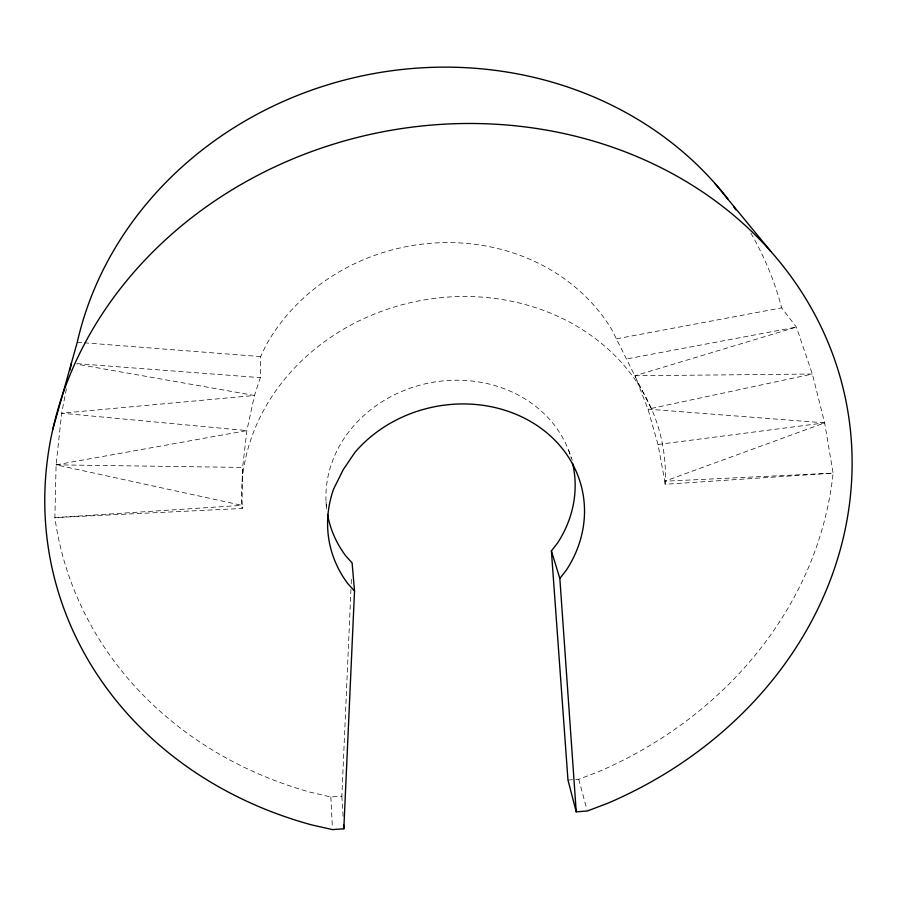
<?xml version="1.0" encoding="UTF-8"?>
<svg xmlns="http://www.w3.org/2000/svg" width="897" height="897" viewBox="0 0 897 897"><rect width="100%" height="100%" fill="white"/><g stroke="black" fill="none" stroke-linecap="round" stroke-linejoin="round"><path stroke-width="0.67" stroke-dasharray="4.49 3.36" d="M242.134 481.655L242.65 467.427L246.854 430.605L254.468 395.465L260.321 377.648L260.679 356.591L265.456 346.298A196.241 176.574 -12.1 0 1 437.344 242.852A196.241 176.574 -12.1 0 1 611.53 329.177L652.31 410.725M66.389 388.883L61.658 413.203L56.096 464.848L54.874 517.603A393.267 348.126 -11.9 0 0 310.519 792.275L330.847 796.973L341.869 796.188L350.94 589.452M351.187 583.869L351.501 576.883M750.856 233.119A362.108 327.226 -11.8 0 1 781.635 307.862L796.401 327.091L812.346 374.027L824.646 422.857L833.1 473.134L665.058 484.279L665.282 482.283A212.97 187.585 -12.1 0 0 450.978 296.873A212.97 187.585 -12.1 0 0 241.977 506.469L242.257 508.464L54.874 517.603L242.022 505.359L242.65 467.427L56.096 464.848L242.022 505.359L242.257 508.464M567.969 780.031L578.733 779.269L598.366 771.79A393.267 348.126 -11.9 0 0 833.1 473.134L664.778 481.218L657.994 444.486L647.982 409.155L634.975 375.753L796.401 327.091L626.465 358.979M634.975 375.753L812.346 374.027L647.982 409.155L824.646 422.857L664.778 481.218L665.058 484.279M616.474 338.819L781.635 307.862M56.096 464.848L246.854 430.605L61.658 413.203L254.468 395.465L76.884 364.182M657.994 444.486L824.646 422.857M76.94 363.644L260.321 377.648M77.265 342.25L82.827 342.688M84.217 342.8L260.679 356.591M568.552 450.171L572.264 460.251M578.733 779.269L586.941 809.688M326.06 502.107L326.474 508.812M341.869 796.188L343.091 816.562M330.847 796.973L332.35 826.888M326.676 508.98A125.221 110.241 -11.9 0 1 428.093 383.21A125.221 110.241 -11.9 0 1 571.232 458.019"/><path stroke-width="1.35" d="M572.634 463.357A125.221 110.241 -11.9 0 1 557.586 542.977L551.397 550.915L567.969 780.031L576.233 811.819L587.288 811.011L607.493 803.364A405.657 356.12 -11.9 0 0 762.809 242.683A405.657 356.12 -11.9 0 0 119.738 289.439A405.657 356.12 -11.9 0 0 311.584 824.881L332.495 829.613L343.82 828.783L354.528 591.033L352.106 562.912L345.569 555.647A125.221 110.241 -11.9 0 1 327.517 514.441M70.067 369.968L71.379 363.218M52.71 429.697L77.265 342.25A362.108 327.226 -11.8 0 1 359.417 76.469A362.108 327.226 -11.8 0 1 727.938 199.089M576.233 811.819L559.84 578.397L566.242 570.268A129.123 112.697 -11.9 0 0 528.748 420.469A129.123 112.697 -11.9 0 0 354.808 452.548L343.17 469.77L333.549 489.19A129.123 112.697 -11.9 0 0 347.801 583.622L354.528 591.033M714.943 183.392L770.826 251.418M551.397 550.915L559.84 578.397M343.573 824.713L343.82 828.783M733.611 206.635A362.108 327.226 -11.8 0 1 735.955 209.909"/></g></svg>
